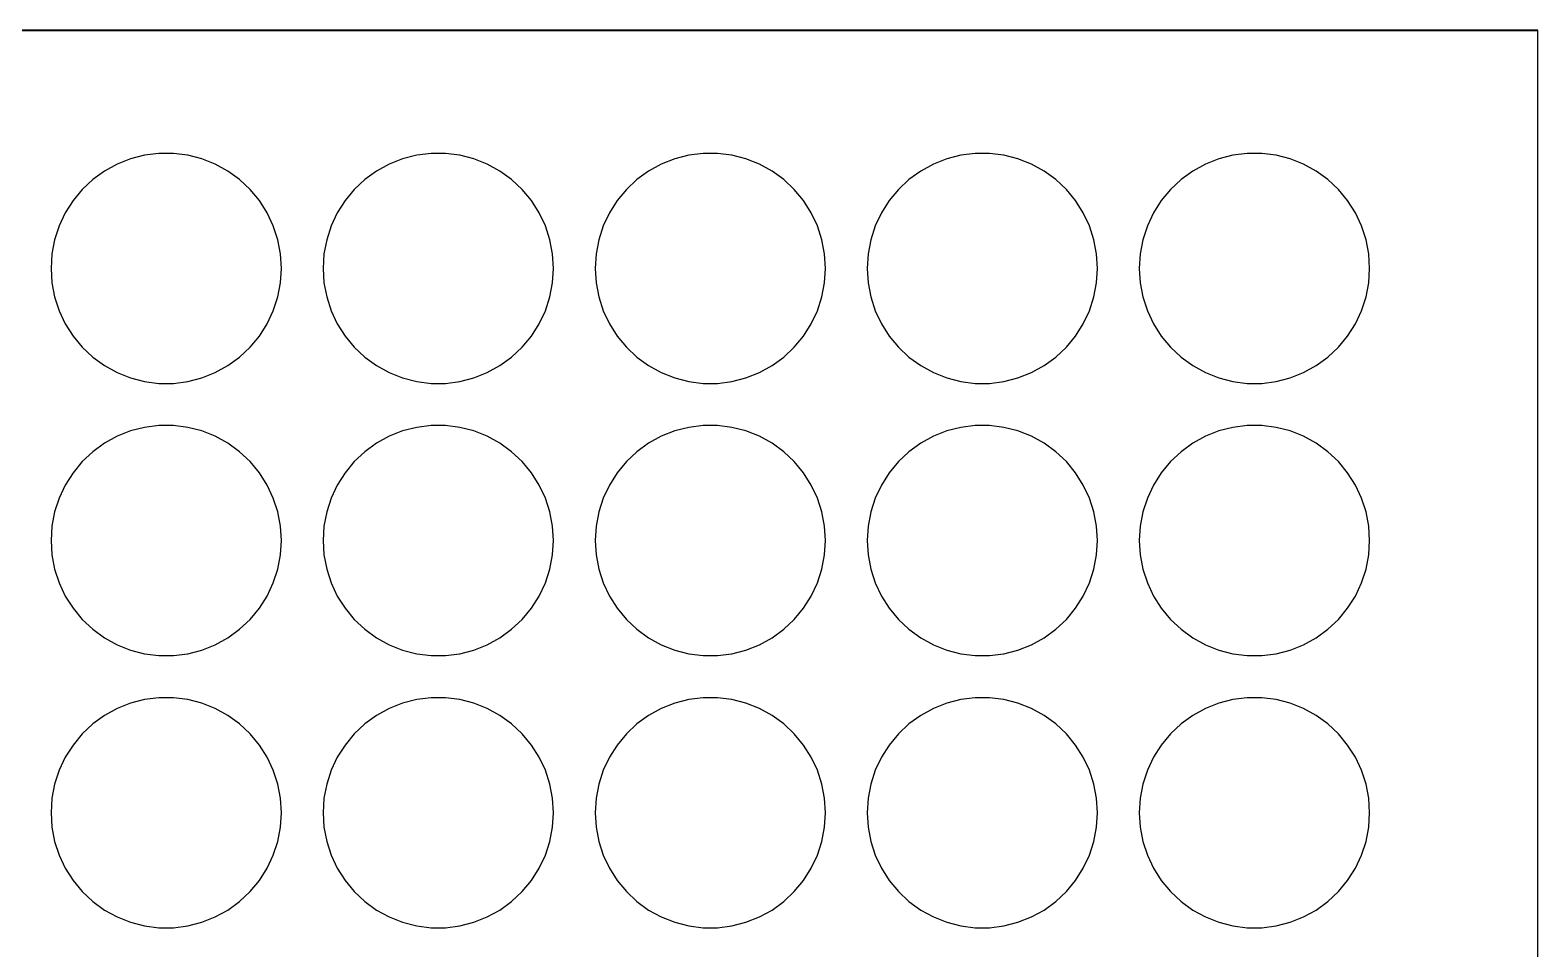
# Model space of a CAD drawing. Header units: metres. Extents: x -302 to 302, y -202 to 202.
# Drawn here: x -30 to 302.5, y 0 to 202.5 of the extents above; entities that cross this region are included whole.
import ezdxf

# ---------------------------------------------------------------- set-up
doc = ezdxf.new("R2010")
doc.units = ezdxf.units.M

msp = doc.modelspace()

# ---------------------------------------------------------------- linework, layer by layer
for p, q in [((302.5, 202.5), (-302.5, 202.5)), ((-302.45, 202.45), (302.45, 202.45)), ((302.45, 202.45), (302.45, -202.45)), ((302.5, -202.5), (302.5, 202.5)), ((-10.8148, 172.983), (-13.61, 171.446)), ((-7.84903, 174.157), (-10.8148, 172.983)), ((-4.75948, 174.95), (-7.84903, 174.157)), ((-1.59488, 175.35), (-4.75948, 174.95)), ((1.59488, 175.35), (-1.59488, 175.35)), ((4.75948, 174.95), (1.59488, 175.35)), ((7.84903, 174.157), (4.75948, 174.95)), ((10.8148, 172.983), (7.84903, 174.157)), ((13.61, 171.446), (10.8148, 172.983)), ((49.1852, 172.983), (46.39, 171.446)), ((52.151, 174.157), (49.1852, 172.983)), ((55.2405, 174.95), (52.151, 174.157)), ((58.4051, 175.35), (55.2405, 174.95)), ((61.5949, 175.35), (58.4051, 175.35)), ((64.7595, 174.95), (61.5949, 175.35)), ((67.849, 174.157), (64.7595, 174.95)), ((70.8148, 172.983), (67.849, 174.157)), ((73.61, 171.446), (70.8148, 172.983)), ((109.185, 172.983), (106.39, 171.446)), ((112.151, 174.157), (109.185, 172.983)), ((115.241, 174.95), (112.151, 174.157)), ((118.405, 175.35), (115.241, 174.95)), ((121.595, 175.35), (118.405, 175.35)), ((124.759, 174.95), (121.595, 175.35)), ((127.849, 174.157), (124.759, 174.95)), ((130.815, 172.983), (127.849, 174.157)), ((133.61, 171.446), (130.815, 172.983)), ((169.185, 172.983), (166.39, 171.446)), ((172.151, 174.157), (169.185, 172.983)), ((175.241, 174.95), (172.151, 174.157)), ((178.405, 175.35), (175.241, 174.95)), ((181.595, 175.35), (178.405, 175.35)), ((184.759, 174.95), (181.595, 175.35)), ((187.849, 174.157), (184.759, 174.95)), ((190.815, 172.983), (187.849, 174.157)), ((193.61, 171.446), (190.815, 172.983)), ((229.185, 172.983), (226.39, 171.446)), ((232.151, 174.157), (229.185, 172.983)), ((235.241, 174.95), (232.151, 174.157)), ((238.405, 175.35), (235.241, 174.95)), ((241.595, 175.35), (238.405, 175.35)), ((244.759, 174.95), (241.595, 175.35)), ((247.849, 174.157), (244.759, 174.95)), ((250.815, 172.983), (247.849, 174.157)), ((253.61, 171.446), (250.815, 172.983)), ((-13.61, 171.446), (-16.1906, 169.571)), ((16.1906, 169.571), (13.61, 171.446)), ((46.39, 171.446), (43.8094, 169.571)), ((76.1906, 169.571), (73.61, 171.446)), ((106.39, 171.446), (103.809, 169.571)), ((136.191, 169.571), (133.61, 171.446)), ((166.39, 171.446), (163.809, 169.571)), ((196.191, 169.571), (193.61, 171.446)), ((226.39, 171.446), (223.809, 169.571)), ((256.191, 169.571), (253.61, 171.446)), ((-18.5158, 167.387), (-20.549, 164.93)), ((-16.1906, 169.571), (-18.5158, 167.387)), ((18.5158, 167.387), (16.1906, 169.571)), ((20.549, 164.93), (18.5158, 167.387)), ((41.4842, 167.387), (39.451, 164.93)), ((43.8094, 169.571), (41.4842, 167.387)), ((78.5158, 167.387), (76.1906, 169.571)), ((80.549, 164.93), (78.5158, 167.387)), ((101.484, 167.387), (99.451, 164.93)), ((103.809, 169.571), (101.484, 167.387)), ((138.516, 167.387), (136.191, 169.571)), ((140.549, 164.93), (138.516, 167.387)), ((161.484, 167.387), (159.451, 164.93)), ((163.809, 169.571), (161.484, 167.387)), ((198.516, 167.387), (196.191, 169.571)), ((200.549, 164.93), (198.516, 167.387)), ((221.484, 167.387), (219.451, 164.93)), ((223.809, 169.571), (221.484, 167.387)), ((258.516, 167.387), (256.191, 169.571)), ((260.549, 164.93), (258.516, 167.387)), ((-20.549, 164.93), (-22.2582, 162.237)), ((22.2582, 162.237), (20.549, 164.93)), ((39.451, 164.93), (37.7418, 162.237)), ((82.2582, 162.237), (80.549, 164.93)), ((99.451, 164.93), (97.7418, 162.237)), ((142.258, 162.237), (140.549, 164.93)), ((159.451, 164.93), (157.742, 162.237)), ((202.258, 162.237), (200.549, 164.93)), ((219.451, 164.93), (217.742, 162.237)), ((262.258, 162.237), (260.549, 164.93)), ((-22.2582, 162.237), (-23.6163, 159.35)), ((23.6163, 159.35), (22.2582, 162.237)), ((37.7418, 162.237), (36.3837, 159.35)), ((83.6163, 159.35), (82.2582, 162.237)), ((97.7418, 162.237), (96.3837, 159.35)), ((143.616, 159.35), (142.258, 162.237)), ((157.742, 162.237), (156.384, 159.35)), ((203.616, 159.35), (202.258, 162.237)), ((217.742, 162.237), (216.384, 159.35)), ((263.616, 159.35), (262.258, 162.237)), ((-24.602, 156.317), (-25.1997, 153.183)), ((-23.6163, 159.35), (-24.602, 156.317)), ((24.602, 156.317), (23.6163, 159.35)), ((25.1997, 153.183), (24.602, 156.317)), ((35.398, 156.317), (34.8003, 153.183)), ((36.3837, 159.35), (35.398, 156.317)), ((84.602, 156.317), (83.6163, 159.35)), ((85.1997, 153.183), (84.602, 156.317)), ((95.398, 156.317), (94.8003, 153.183)), ((96.3837, 159.35), (95.398, 156.317)), ((144.602, 156.317), (143.616, 159.35)), ((145.2, 153.183), (144.602, 156.317)), ((155.398, 156.317), (154.8, 153.183)), ((156.384, 159.35), (155.398, 156.317)), ((204.602, 156.317), (203.616, 159.35)), ((205.2, 153.183), (204.602, 156.317)), ((215.398, 156.317), (214.8, 153.183)), ((216.384, 159.35), (215.398, 156.317)), ((264.602, 156.317), (263.616, 159.35)), ((265.2, 153.183), (264.602, 156.317)), ((-25.1997, 153.183), (-25.4, 150)), ((25.4, 150), (25.1997, 153.183)), ((34.8003, 153.183), (34.6, 150)), ((85.4, 150), (85.1997, 153.183)), ((94.8003, 153.183), (94.6, 150)), ((145.4, 150), (145.2, 153.183)), ((154.8, 153.183), (154.6, 150)), ((205.4, 150), (205.2, 153.183)), ((214.8, 153.183), (214.6, 150)), ((265.4, 150), (265.2, 153.183)), ((-25.4, 150), (-25.1997, 146.817)), ((25.1997, 146.817), (25.4, 150)), ((34.6, 150), (34.8003, 146.817)), ((85.1997, 146.817), (85.4, 150)), ((94.6, 150), (94.8003, 146.817)), ((145.2, 146.817), (145.4, 150)), ((154.6, 150), (154.8, 146.817)), ((205.2, 146.817), (205.4, 150)), ((214.6, 150), (214.8, 146.817)), ((265.2, 146.817), (265.4, 150)), ((-25.1997, 146.817), (-24.602, 143.683)), ((24.602, 143.683), (25.1997, 146.817)), ((34.8003, 146.817), (35.398, 143.683)), ((84.602, 143.683), (85.1997, 146.817)), ((94.8003, 146.817), (95.398, 143.683)), ((144.602, 143.683), (145.2, 146.817)), ((154.8, 146.817), (155.398, 143.683)), ((204.602, 143.683), (205.2, 146.817)), ((214.8, 146.817), (215.398, 143.683)), ((264.602, 143.683), (265.2, 146.817)), ((-24.602, 143.683), (-23.6163, 140.65)), ((23.6163, 140.65), (24.602, 143.683)), ((35.398, 143.683), (36.3837, 140.65)), ((83.6163, 140.65), (84.602, 143.683)), ((95.398, 143.683), (96.3837, 140.65)), ((143.616, 140.65), (144.602, 143.683)), ((155.398, 143.683), (156.384, 140.65)), ((203.616, 140.65), (204.602, 143.683)), ((215.398, 143.683), (216.384, 140.65)), ((263.616, 140.65), (264.602, 143.683)), ((-23.6163, 140.65), (-22.2582, 137.763)), ((22.2582, 137.763), (23.6163, 140.65)), ((36.3837, 140.65), (37.7418, 137.763)), ((82.2582, 137.763), (83.6163, 140.65)), ((96.3837, 140.65), (97.7418, 137.763)), ((142.258, 137.763), (143.616, 140.65)), ((156.384, 140.65), (157.742, 137.763)), ((202.258, 137.763), (203.616, 140.65)), ((216.384, 140.65), (217.742, 137.763)), ((262.258, 137.763), (263.616, 140.65)), ((-22.2582, 137.763), (-20.549, 135.07)), ((20.549, 135.07), (22.2582, 137.763)), ((37.7418, 137.763), (39.451, 135.07)), ((80.549, 135.07), (82.2582, 137.763)), ((97.7418, 137.763), (99.451, 135.07)), ((140.549, 135.07), (142.258, 137.763)), ((157.742, 137.763), (159.451, 135.07)), ((200.549, 135.07), (202.258, 137.763)), ((217.742, 137.763), (219.451, 135.07)), ((260.549, 135.07), (262.258, 137.763)), ((-20.549, 135.07), (-18.5158, 132.613)), ((18.5158, 132.613), (20.549, 135.07)), ((39.451, 135.07), (41.4842, 132.613)), ((78.5158, 132.613), (80.549, 135.07)), ((99.451, 135.07), (101.484, 132.613)), ((138.516, 132.613), (140.549, 135.07)), ((159.451, 135.07), (161.484, 132.613)), ((198.516, 132.613), (200.549, 135.07)), ((219.451, 135.07), (221.484, 132.613)), ((258.516, 132.613), (260.549, 135.07)), ((-18.5158, 132.613), (-16.1906, 130.429)), ((-16.1906, 130.429), (-13.61, 128.554)), ((13.61, 128.554), (16.1906, 130.429)), ((16.1906, 130.429), (18.5158, 132.613)), ((41.4842, 132.613), (43.8094, 130.429)), ((43.8094, 130.429), (46.39, 128.554)), ((73.61, 128.554), (76.1906, 130.429)), ((76.1906, 130.429), (78.5158, 132.613)), ((101.484, 132.613), (103.809, 130.429)), ((103.809, 130.429), (106.39, 128.554)), ((133.61, 128.554), (136.191, 130.429)), ((136.191, 130.429), (138.516, 132.613)), ((161.484, 132.613), (163.809, 130.429)), ((163.809, 130.429), (166.39, 128.554)), ((193.61, 128.554), (196.191, 130.429)), ((196.191, 130.429), (198.516, 132.613)), ((221.484, 132.613), (223.809, 130.429)), ((223.809, 130.429), (226.39, 128.554)), ((253.61, 128.554), (256.191, 130.429)), ((256.191, 130.429), (258.516, 132.613)), ((-13.61, 128.554), (-10.8148, 127.017)), ((-10.8148, 127.017), (-7.84903, 125.843)), ((7.84903, 125.843), (10.8148, 127.017)), ((10.8148, 127.017), (13.61, 128.554)), ((46.39, 128.554), (49.1852, 127.017)), ((49.1852, 127.017), (52.151, 125.843)), ((67.849, 125.843), (70.8148, 127.017)), ((70.8148, 127.017), (73.61, 128.554)), ((106.39, 128.554), (109.185, 127.017)), ((109.185, 127.017), (112.151, 125.843)), ((127.849, 125.843), (130.815, 127.017)), ((130.815, 127.017), (133.61, 128.554)), ((166.39, 128.554), (169.185, 127.017)), ((169.185, 127.017), (172.151, 125.843)), ((187.849, 125.843), (190.815, 127.017)), ((190.815, 127.017), (193.61, 128.554)), ((226.39, 128.554), (229.185, 127.017)), ((229.185, 127.017), (232.151, 125.843)), ((247.849, 125.843), (250.815, 127.017)), ((250.815, 127.017), (253.61, 128.554)), ((-7.84903, 125.843), (-4.75948, 125.05)), ((-4.75948, 125.05), (-1.59488, 124.65)), ((-1.59488, 124.65), (1.59488, 124.65)), ((1.59488, 124.65), (4.75948, 125.05)), ((4.75948, 125.05), (7.84903, 125.843)), ((52.151, 125.843), (55.2405, 125.05)), ((55.2405, 125.05), (58.4051, 124.65)), ((58.4051, 124.65), (61.5949, 124.65)), ((61.5949, 124.65), (64.7595, 125.05)), ((64.7595, 125.05), (67.849, 125.843)), ((112.151, 125.843), (115.241, 125.05)), ((115.241, 125.05), (118.405, 124.65)), ((118.405, 124.65), (121.595, 124.65)), ((121.595, 124.65), (124.759, 125.05)), ((124.759, 125.05), (127.849, 125.843)), ((172.151, 125.843), (175.241, 125.05)), ((175.241, 125.05), (178.405, 124.65)), ((178.405, 124.65), (181.595, 124.65)), ((181.595, 124.65), (184.759, 125.05)), ((184.759, 125.05), (187.849, 125.843)), ((232.151, 125.843), (235.241, 125.05)), ((235.241, 125.05), (238.405, 124.65)), ((238.405, 124.65), (241.595, 124.65)), ((241.595, 124.65), (244.759, 125.05)), ((244.759, 125.05), (247.849, 125.843)), ((-7.84903, 114.157), (-10.8148, 112.983)), ((-4.75948, 114.95), (-7.84903, 114.157)), ((-1.59488, 115.35), (-4.75948, 114.95)), ((1.59488, 115.35), (-1.59488, 115.35)), ((4.75948, 114.95), (1.59488, 115.35)), ((7.84903, 114.157), (4.75948, 114.95)), ((10.8148, 112.983), (7.84903, 114.157)), ((52.151, 114.157), (49.1852, 112.983)), ((55.2405, 114.95), (52.151, 114.157)), ((58.4051, 115.35), (55.2405, 114.95)), ((61.5949, 115.35), (58.4051, 115.35)), ((64.7595, 114.95), (61.5949, 115.35)), ((67.849, 114.157), (64.7595, 114.95)), ((70.8148, 112.983), (67.849, 114.157)), ((112.151, 114.157), (109.185, 112.983)), ((115.241, 114.95), (112.151, 114.157)), ((118.405, 115.35), (115.241, 114.95)), ((121.595, 115.35), (118.405, 115.35)), ((124.759, 114.95), (121.595, 115.35)), ((127.849, 114.157), (124.759, 114.95)), ((130.815, 112.983), (127.849, 114.157)), ((172.151, 114.157), (169.185, 112.983)), ((175.241, 114.95), (172.151, 114.157)), ((178.405, 115.35), (175.241, 114.95)), ((181.595, 115.35), (178.405, 115.35)), ((184.759, 114.95), (181.595, 115.35)), ((187.849, 114.157), (184.759, 114.95)), ((190.815, 112.983), (187.849, 114.157)), ((232.151, 114.157), (229.185, 112.983)), ((235.241, 114.95), (232.151, 114.157)), ((238.405, 115.35), (235.241, 114.95)), ((241.595, 115.35), (238.405, 115.35)), ((244.759, 114.95), (241.595, 115.35)), ((247.849, 114.157), (244.759, 114.95)), ((250.815, 112.983), (247.849, 114.157)), ((-13.61, 111.446), (-16.1906, 109.571)), ((-10.8148, 112.983), (-13.61, 111.446)), ((13.61, 111.446), (10.8148, 112.983)), ((16.1906, 109.571), (13.61, 111.446)), ((46.39, 111.446), (43.8094, 109.571)), ((49.1852, 112.983), (46.39, 111.446)), ((73.61, 111.446), (70.8148, 112.983)), ((76.1906, 109.571), (73.61, 111.446)), ((106.39, 111.446), (103.809, 109.571)), ((109.185, 112.983), (106.39, 111.446)), ((133.61, 111.446), (130.815, 112.983)), ((136.191, 109.571), (133.61, 111.446)), ((166.39, 111.446), (163.809, 109.571)), ((169.185, 112.983), (166.39, 111.446)), ((193.61, 111.446), (190.815, 112.983)), ((196.191, 109.571), (193.61, 111.446)), ((226.39, 111.446), (223.809, 109.571)), ((229.185, 112.983), (226.39, 111.446)), ((253.61, 111.446), (250.815, 112.983)), ((256.191, 109.571), (253.61, 111.446)), ((-18.5158, 107.387), (-20.549, 104.93)), ((-16.1906, 109.571), (-18.5158, 107.387)), ((18.5158, 107.387), (16.1906, 109.571)), ((20.549, 104.93), (18.5158, 107.387)), ((41.4842, 107.387), (39.451, 104.93)), ((43.8094, 109.571), (41.4842, 107.387)), ((78.5158, 107.387), (76.1906, 109.571)), ((80.549, 104.93), (78.5158, 107.387)), ((101.484, 107.387), (99.451, 104.93)), ((103.809, 109.571), (101.484, 107.387)), ((138.516, 107.387), (136.191, 109.571)), ((140.549, 104.93), (138.516, 107.387)), ((161.484, 107.387), (159.451, 104.93)), ((163.809, 109.571), (161.484, 107.387)), ((198.516, 107.387), (196.191, 109.571)), ((200.549, 104.93), (198.516, 107.387)), ((221.484, 107.387), (219.451, 104.93)), ((223.809, 109.571), (221.484, 107.387)), ((258.516, 107.387), (256.191, 109.571)), ((260.549, 104.93), (258.516, 107.387)), ((-20.549, 104.93), (-22.2582, 102.237)), ((22.2582, 102.237), (20.549, 104.93)), ((39.451, 104.93), (37.7418, 102.237)), ((82.2582, 102.237), (80.549, 104.93)), ((99.451, 104.93), (97.7418, 102.237)), ((142.258, 102.237), (140.549, 104.93)), ((159.451, 104.93), (157.742, 102.237)), ((202.258, 102.237), (200.549, 104.93)), ((219.451, 104.93), (217.742, 102.237)), ((262.258, 102.237), (260.549, 104.93)), ((-22.2582, 102.237), (-23.6163, 99.3504)), ((23.6163, 99.3504), (22.2582, 102.237)), ((37.7418, 102.237), (36.3837, 99.3504)), ((83.6163, 99.3504), (82.2582, 102.237)), ((97.7418, 102.237), (96.3837, 99.3504)), ((143.616, 99.3504), (142.258, 102.237)), ((157.742, 102.237), (156.384, 99.3504)), ((203.616, 99.3504), (202.258, 102.237)), ((217.742, 102.237), (216.384, 99.3504)), ((263.616, 99.3504), (262.258, 102.237)), ((-23.6163, 99.3504), (-24.602, 96.3167)), ((24.602, 96.3167), (23.6163, 99.3504)), ((36.3837, 99.3504), (35.398, 96.3167)), ((84.602, 96.3167), (83.6163, 99.3504)), ((96.3837, 99.3504), (95.398, 96.3167)), ((144.602, 96.3167), (143.616, 99.3504)), ((156.384, 99.3504), (155.398, 96.3167)), ((204.602, 96.3167), (203.616, 99.3504)), ((216.384, 99.3504), (215.398, 96.3167)), ((264.602, 96.3167), (263.616, 99.3504)), ((-25.1997, 93.1835), (-25.4, 90)), ((-24.602, 96.3167), (-25.1997, 93.1835)), ((25.1997, 93.1835), (24.602, 96.3167)), ((25.4, 90), (25.1997, 93.1835)), ((34.8003, 93.1835), (34.6, 90)), ((35.398, 96.3167), (34.8003, 93.1835)), ((85.1997, 93.1835), (84.602, 96.3167)), ((85.4, 90), (85.1997, 93.1835)), ((94.8003, 93.1835), (94.6, 90)), ((95.398, 96.3167), (94.8003, 93.1835)), ((145.2, 93.1835), (144.602, 96.3167)), ((145.4, 90), (145.2, 93.1835)), ((154.8, 93.1835), (154.6, 90)), ((155.398, 96.3167), (154.8, 93.1835)), ((205.2, 93.1835), (204.602, 96.3167)), ((205.4, 90), (205.2, 93.1835)), ((214.8, 93.1835), (214.6, 90)), ((215.398, 96.3167), (214.8, 93.1835)), ((265.2, 93.1835), (264.602, 96.3167)), ((265.4, 90), (265.2, 93.1835)), ((-25.4, 90), (-25.1997, 86.8165)), ((25.1997, 86.8165), (25.4, 90)), ((34.6, 90), (34.8003, 86.8165)), ((85.1997, 86.8165), (85.4, 90)), ((94.6, 90), (94.8003, 86.8165)), ((145.2, 86.8165), (145.4, 90)), ((154.6, 90), (154.8, 86.8165)), ((205.2, 86.8165), (205.4, 90)), ((214.6, 90), (214.8, 86.8165)), ((265.2, 86.8165), (265.4, 90)), ((-25.1997, 86.8165), (-24.602, 83.6833)), ((24.602, 83.6833), (25.1997, 86.8165)), ((34.8003, 86.8165), (35.398, 83.6833)), ((84.602, 83.6833), (85.1997, 86.8165)), ((94.8003, 86.8165), (95.398, 83.6833)), ((144.602, 83.6833), (145.2, 86.8165)), ((154.8, 86.8165), (155.398, 83.6833)), ((204.602, 83.6833), (205.2, 86.8165)), ((214.8, 86.8165), (215.398, 83.6833)), ((264.602, 83.6833), (265.2, 86.8165)), ((-24.602, 83.6833), (-23.6163, 80.6496)), ((23.6163, 80.6496), (24.602, 83.6833)), ((35.398, 83.6833), (36.3837, 80.6496)), ((83.6163, 80.6496), (84.602, 83.6833)), ((95.398, 83.6833), (96.3837, 80.6496)), ((143.616, 80.6496), (144.602, 83.6833)), ((155.398, 83.6833), (156.384, 80.6496)), ((203.616, 80.6496), (204.602, 83.6833)), ((215.398, 83.6833), (216.384, 80.6496)), ((263.616, 80.6496), (264.602, 83.6833)), ((-23.6163, 80.6496), (-22.2582, 77.7634)), ((22.2582, 77.7634), (23.6163, 80.6496)), ((36.3837, 80.6496), (37.7418, 77.7634)), ((82.2582, 77.7634), (83.6163, 80.6496)), ((96.3837, 80.6496), (97.7418, 77.7634)), ((142.258, 77.7634), (143.616, 80.6496)), ((156.384, 80.6496), (157.742, 77.7634)), ((202.258, 77.7634), (203.616, 80.6496)), ((216.384, 80.6496), (217.742, 77.7634)), ((262.258, 77.7634), (263.616, 80.6496)), ((-22.2582, 77.7634), (-20.549, 75.0703)), ((20.549, 75.0703), (22.2582, 77.7634)), ((37.7418, 77.7634), (39.451, 75.0703)), ((80.549, 75.0703), (82.2582, 77.7634)), ((97.7418, 77.7634), (99.451, 75.0703)), ((140.549, 75.0703), (142.258, 77.7634)), ((157.742, 77.7634), (159.451, 75.0703)), ((200.549, 75.0703), (202.258, 77.7634)), ((217.742, 77.7634), (219.451, 75.0703)), ((260.549, 75.0703), (262.258, 77.7634)), ((-20.549, 75.0703), (-18.5158, 72.6125)), ((18.5158, 72.6125), (20.549, 75.0703)), ((39.451, 75.0703), (41.4842, 72.6125)), ((78.5158, 72.6125), (80.549, 75.0703)), ((99.451, 75.0703), (101.484, 72.6125)), ((138.516, 72.6125), (140.549, 75.0703)), ((159.451, 75.0703), (161.484, 72.6125)), ((198.516, 72.6125), (200.549, 75.0703)), ((219.451, 75.0703), (221.484, 72.6125)), ((258.516, 72.6125), (260.549, 75.0703)), ((-18.5158, 72.6125), (-16.1906, 70.429)), ((-16.1906, 70.429), (-13.61, 68.5541)), ((13.61, 68.5541), (16.1906, 70.429)), ((16.1906, 70.429), (18.5158, 72.6125)), ((41.4842, 72.6125), (43.8094, 70.429)), ((43.8094, 70.429), (46.39, 68.5541)), ((73.61, 68.5541), (76.1906, 70.429)), ((76.1906, 70.429), (78.5158, 72.6125)), ((101.484, 72.6125), (103.809, 70.429)), ((103.809, 70.429), (106.39, 68.5541)), ((133.61, 68.5541), (136.191, 70.429)), ((136.191, 70.429), (138.516, 72.6125)), ((161.484, 72.6125), (163.809, 70.429)), ((163.809, 70.429), (166.39, 68.5541)), ((193.61, 68.5541), (196.191, 70.429)), ((196.191, 70.429), (198.516, 72.6125)), ((221.484, 72.6125), (223.809, 70.429)), ((223.809, 70.429), (226.39, 68.5541)), ((253.61, 68.5541), (256.191, 70.429)), ((256.191, 70.429), (258.516, 72.6125)), ((-13.61, 68.5541), (-10.8148, 67.0174)), ((-10.8148, 67.0174), (-7.84903, 65.8432)), ((7.84903, 65.8432), (10.8148, 67.0174)), ((10.8148, 67.0174), (13.61, 68.5541)), ((46.39, 68.5541), (49.1852, 67.0174)), ((49.1852, 67.0174), (52.151, 65.8432)), ((67.849, 65.8432), (70.8148, 67.0174)), ((70.8148, 67.0174), (73.61, 68.5541)), ((106.39, 68.5541), (109.185, 67.0174)), ((109.185, 67.0174), (112.151, 65.8432)), ((127.849, 65.8432), (130.815, 67.0174)), ((130.815, 67.0174), (133.61, 68.5541)), ((166.39, 68.5541), (169.185, 67.0174)), ((169.185, 67.0174), (172.151, 65.8432)), ((187.849, 65.8432), (190.815, 67.0174)), ((190.815, 67.0174), (193.61, 68.5541)), ((226.39, 68.5541), (229.185, 67.0174)), ((229.185, 67.0174), (232.151, 65.8432)), ((247.849, 65.8432), (250.815, 67.0174)), ((250.815, 67.0174), (253.61, 68.5541)), ((-7.84903, 65.8432), (-4.75948, 65.0499)), ((-4.75948, 65.0499), (-1.59488, 64.6501)), ((-1.59488, 64.6501), (1.59488, 64.6501)), ((1.59488, 64.6501), (4.75948, 65.0499)), ((4.75948, 65.0499), (7.84903, 65.8432)), ((52.151, 65.8432), (55.2405, 65.0499)), ((55.2405, 65.0499), (58.4051, 64.6501)), ((58.4051, 64.6501), (61.5949, 64.6501)), ((61.5949, 64.6501), (64.7595, 65.0499)), ((64.7595, 65.0499), (67.849, 65.8432)), ((112.151, 65.8432), (115.241, 65.0499)), ((115.241, 65.0499), (118.405, 64.6501)), ((118.405, 64.6501), (121.595, 64.6501)), ((121.595, 64.6501), (124.759, 65.0499)), ((124.759, 65.0499), (127.849, 65.8432)), ((172.151, 65.8432), (175.241, 65.0499)), ((175.241, 65.0499), (178.405, 64.6501)), ((178.405, 64.6501), (181.595, 64.6501)), ((181.595, 64.6501), (184.759, 65.0499)), ((184.759, 65.0499), (187.849, 65.8432)), ((232.151, 65.8432), (235.241, 65.0499)), ((235.241, 65.0499), (238.405, 64.6501)), ((238.405, 64.6501), (241.595, 64.6501)), ((241.595, 64.6501), (244.759, 65.0499)), ((244.759, 65.0499), (247.849, 65.8432)), ((-7.84903, 54.1568), (-10.8148, 52.9826)), ((-4.75948, 54.9501), (-7.84903, 54.1568)), ((-1.59488, 55.3499), (-4.75948, 54.9501)), ((1.59488, 55.3499), (-1.59488, 55.3499)), ((4.75948, 54.9501), (1.59488, 55.3499)), ((7.84903, 54.1568), (4.75948, 54.9501)), ((10.8148, 52.9826), (7.84903, 54.1568)), ((52.151, 54.1568), (49.1852, 52.9826)), ((55.2405, 54.9501), (52.151, 54.1568)), ((58.4051, 55.3499), (55.2405, 54.9501)), ((61.5949, 55.3499), (58.4051, 55.3499)), ((64.7595, 54.9501), (61.5949, 55.3499)), ((67.849, 54.1568), (64.7595, 54.9501)), ((70.8148, 52.9826), (67.849, 54.1568)), ((112.151, 54.1568), (109.185, 52.9826)), ((115.241, 54.9501), (112.151, 54.1568)), ((118.405, 55.3499), (115.241, 54.9501)), ((121.595, 55.3499), (118.405, 55.3499)), ((124.759, 54.9501), (121.595, 55.3499)), ((127.849, 54.1568), (124.759, 54.9501)), ((130.815, 52.9826), (127.849, 54.1568)), ((172.151, 54.1568), (169.185, 52.9826)), ((175.241, 54.9501), (172.151, 54.1568)), ((178.405, 55.3499), (175.241, 54.9501)), ((181.595, 55.3499), (178.405, 55.3499)), ((184.759, 54.9501), (181.595, 55.3499)), ((187.849, 54.1568), (184.759, 54.9501)), ((190.815, 52.9826), (187.849, 54.1568)), ((232.151, 54.1568), (229.185, 52.9826)), ((235.241, 54.9501), (232.151, 54.1568)), ((238.405, 55.3499), (235.241, 54.9501)), ((241.595, 55.3499), (238.405, 55.3499)), ((244.759, 54.9501), (241.595, 55.3499)), ((247.849, 54.1568), (244.759, 54.9501)), ((250.815, 52.9826), (247.849, 54.1568)), ((-13.61, 51.4459), (-16.1906, 49.571)), ((-10.8148, 52.9826), (-13.61, 51.4459)), ((13.61, 51.4459), (10.8148, 52.9826)), ((16.1906, 49.571), (13.61, 51.4459)), ((46.39, 51.4459), (43.8094, 49.571)), ((49.1852, 52.9826), (46.39, 51.4459)), ((73.61, 51.4459), (70.8148, 52.9826)), ((76.1906, 49.571), (73.61, 51.4459)), ((106.39, 51.4459), (103.809, 49.571)), ((109.185, 52.9826), (106.39, 51.4459)), ((133.61, 51.4459), (130.815, 52.9826)), ((136.191, 49.571), (133.61, 51.4459)), ((166.39, 51.4459), (163.809, 49.571)), ((169.185, 52.9826), (166.39, 51.4459)), ((193.61, 51.4459), (190.815, 52.9826)), ((196.191, 49.571), (193.61, 51.4459)), ((226.39, 51.4459), (223.809, 49.571)), ((229.185, 52.9826), (226.39, 51.4459)), ((253.61, 51.4459), (250.815, 52.9826)), ((256.191, 49.571), (253.61, 51.4459)), ((-18.5158, 47.3875), (-20.549, 44.9297)), ((-16.1906, 49.571), (-18.5158, 47.3875)), ((18.5158, 47.3875), (16.1906, 49.571)), ((20.549, 44.9297), (18.5158, 47.3875)), ((41.4842, 47.3875), (39.451, 44.9297)), ((43.8094, 49.571), (41.4842, 47.3875)), ((78.5158, 47.3875), (76.1906, 49.571)), ((80.549, 44.9297), (78.5158, 47.3875)), ((101.484, 47.3875), (99.451, 44.9297)), ((103.809, 49.571), (101.484, 47.3875)), ((138.516, 47.3875), (136.191, 49.571)), ((140.549, 44.9297), (138.516, 47.3875)), ((161.484, 47.3875), (159.451, 44.9297)), ((163.809, 49.571), (161.484, 47.3875)), ((198.516, 47.3875), (196.191, 49.571)), ((200.549, 44.9297), (198.516, 47.3875)), ((221.484, 47.3875), (219.451, 44.9297)), ((223.809, 49.571), (221.484, 47.3875)), ((258.516, 47.3875), (256.191, 49.571)), ((260.549, 44.9297), (258.516, 47.3875)), ((-20.549, 44.9297), (-22.2582, 42.2365)), ((22.2582, 42.2365), (20.549, 44.9297)), ((39.451, 44.9297), (37.7418, 42.2365)), ((82.2582, 42.2365), (80.549, 44.9297)), ((99.451, 44.9297), (97.7418, 42.2365)), ((142.258, 42.2365), (140.549, 44.9297)), ((159.451, 44.9297), (157.742, 42.2365)), ((202.258, 42.2365), (200.549, 44.9297)), ((219.451, 44.9297), (217.742, 42.2365)), ((262.258, 42.2365), (260.549, 44.9297)), ((-22.2582, 42.2365), (-23.6163, 39.3504)), ((23.6163, 39.3504), (22.2582, 42.2365)), ((37.7418, 42.2365), (36.3837, 39.3504)), ((83.6163, 39.3504), (82.2582, 42.2365)), ((97.7418, 42.2365), (96.3837, 39.3504)), ((143.616, 39.3504), (142.258, 42.2365)), ((157.742, 42.2365), (156.384, 39.3504)), ((203.616, 39.3504), (202.258, 42.2365)), ((217.742, 42.2365), (216.384, 39.3504)), ((263.616, 39.3504), (262.258, 42.2365)), ((-23.6163, 39.3504), (-24.602, 36.3167)), ((24.602, 36.3167), (23.6163, 39.3504)), ((36.3837, 39.3504), (35.398, 36.3167)), ((84.602, 36.3167), (83.6163, 39.3504)), ((96.3837, 39.3504), (95.398, 36.3167)), ((144.602, 36.3167), (143.616, 39.3504)), ((156.384, 39.3504), (155.398, 36.3167)), ((204.602, 36.3167), (203.616, 39.3504)), ((216.384, 39.3504), (215.398, 36.3167)), ((264.602, 36.3167), (263.616, 39.3504)), ((-24.602, 36.3167), (-25.1997, 33.1835)), ((25.1997, 33.1835), (24.602, 36.3167)), ((35.398, 36.3167), (34.8003, 33.1835)), ((85.1997, 33.1835), (84.602, 36.3167)), ((95.398, 36.3167), (94.8003, 33.1835)), ((145.2, 33.1835), (144.602, 36.3167)), ((155.398, 36.3167), (154.8, 33.1835)), ((205.2, 33.1835), (204.602, 36.3167)), ((215.398, 36.3167), (214.8, 33.1835)), ((265.2, 33.1835), (264.602, 36.3167)), ((-25.1997, 33.1835), (-25.4, 30)), ((-25.4, 30), (-25.1997, 26.8165)), ((25.4, 30), (25.1997, 33.1835)), ((25.1997, 26.8165), (25.4, 30)), ((34.8003, 33.1835), (34.6, 30)), ((34.6, 30), (34.8003, 26.8165)), ((85.4, 30), (85.1997, 33.1835)), ((85.1997, 26.8165), (85.4, 30)), ((94.8003, 33.1835), (94.6, 30)), ((94.6, 30), (94.8003, 26.8165)), ((145.4, 30), (145.2, 33.1835)), ((145.2, 26.8165), (145.4, 30)), ((154.8, 33.1835), (154.6, 30)), ((154.6, 30), (154.8, 26.8165)), ((205.4, 30), (205.2, 33.1835)), ((205.2, 26.8165), (205.4, 30)), ((214.8, 33.1835), (214.6, 30)), ((214.6, 30), (214.8, 26.8165)), ((265.4, 30), (265.2, 33.1835)), ((265.2, 26.8165), (265.4, 30)), ((-25.1997, 26.8165), (-24.602, 23.6833)), ((24.602, 23.6833), (25.1997, 26.8165)), ((34.8003, 26.8165), (35.398, 23.6833)), ((84.602, 23.6833), (85.1997, 26.8165)), ((94.8003, 26.8165), (95.398, 23.6833)), ((144.602, 23.6833), (145.2, 26.8165)), ((154.8, 26.8165), (155.398, 23.6833)), ((204.602, 23.6833), (205.2, 26.8165)), ((214.8, 26.8165), (215.398, 23.6833)), ((264.602, 23.6833), (265.2, 26.8165)), ((-24.602, 23.6833), (-23.6163, 20.6496)), ((23.6163, 20.6496), (24.602, 23.6833)), ((35.398, 23.6833), (36.3837, 20.6496)), ((83.6163, 20.6496), (84.602, 23.6833)), ((95.398, 23.6833), (96.3837, 20.6496)), ((143.616, 20.6496), (144.602, 23.6833)), ((155.398, 23.6833), (156.384, 20.6496)), ((203.616, 20.6496), (204.602, 23.6833)), ((215.398, 23.6833), (216.384, 20.6496)), ((263.616, 20.6496), (264.602, 23.6833)), ((-23.6163, 20.6496), (-22.2582, 17.7634)), ((22.2582, 17.7634), (23.6163, 20.6496)), ((36.3837, 20.6496), (37.7418, 17.7634)), ((82.2582, 17.7634), (83.6163, 20.6496)), ((96.3837, 20.6496), (97.7418, 17.7634)), ((142.258, 17.7634), (143.616, 20.6496)), ((156.384, 20.6496), (157.742, 17.7634)), ((202.258, 17.7634), (203.616, 20.6496)), ((216.384, 20.6496), (217.742, 17.7634)), ((262.258, 17.7634), (263.616, 20.6496)), ((-22.2582, 17.7634), (-20.549, 15.0703)), ((20.549, 15.0703), (22.2582, 17.7634)), ((37.7418, 17.7634), (39.451, 15.0703)), ((80.549, 15.0703), (82.2582, 17.7634)), ((97.7418, 17.7634), (99.451, 15.0703)), ((140.549, 15.0703), (142.258, 17.7634)), ((157.742, 17.7634), (159.451, 15.0703)), ((200.549, 15.0703), (202.258, 17.7634)), ((217.742, 17.7634), (219.451, 15.0703)), ((260.549, 15.0703), (262.258, 17.7634)), ((-20.549, 15.0703), (-18.5158, 12.6125)), ((18.5158, 12.6125), (20.549, 15.0703)), ((39.451, 15.0703), (41.4842, 12.6125)), ((78.5158, 12.6125), (80.549, 15.0703)), ((99.451, 15.0703), (101.484, 12.6125)), ((138.516, 12.6125), (140.549, 15.0703)), ((159.451, 15.0703), (161.484, 12.6125)), ((198.516, 12.6125), (200.549, 15.0703)), ((219.451, 15.0703), (221.484, 12.6125)), ((258.516, 12.6125), (260.549, 15.0703)), ((-18.5158, 12.6125), (-16.1906, 10.429)), ((-16.1906, 10.429), (-13.61, 8.55406)), ((13.61, 8.55406), (16.1906, 10.429)), ((16.1906, 10.429), (18.5158, 12.6125)), ((41.4842, 12.6125), (43.8094, 10.429)), ((43.8094, 10.429), (46.39, 8.55406)), ((73.61, 8.55406), (76.1906, 10.429)), ((76.1906, 10.429), (78.5158, 12.6125)), ((101.484, 12.6125), (103.809, 10.429)), ((103.809, 10.429), (106.39, 8.55406)), ((133.61, 8.55406), (136.191, 10.429)), ((136.191, 10.429), (138.516, 12.6125)), ((161.484, 12.6125), (163.809, 10.429)), ((163.809, 10.429), (166.39, 8.55406)), ((193.61, 8.55406), (196.191, 10.429)), ((196.191, 10.429), (198.516, 12.6125)), ((221.484, 12.6125), (223.809, 10.429)), ((223.809, 10.429), (226.39, 8.55406)), ((253.61, 8.55406), (256.191, 10.429)), ((256.191, 10.429), (258.516, 12.6125)), ((-13.61, 8.55406), (-10.8148, 7.01738)), ((-10.8148, 7.01738), (-7.84903, 5.84315)), ((7.84903, 5.84315), (10.8148, 7.01738)), ((10.8148, 7.01738), (13.61, 8.55406)), ((46.39, 8.55406), (49.1852, 7.01738)), ((49.1852, 7.01738), (52.151, 5.84315)), ((67.849, 5.84315), (70.8148, 7.01738)), ((70.8148, 7.01738), (73.61, 8.55406)), ((106.39, 8.55406), (109.185, 7.01738)), ((109.185, 7.01738), (112.151, 5.84315)), ((127.849, 5.84315), (130.815, 7.01738)), ((130.815, 7.01738), (133.61, 8.55406)), ((166.39, 8.55406), (169.185, 7.01738)), ((169.185, 7.01738), (172.151, 5.84315)), ((187.849, 5.84315), (190.815, 7.01738)), ((190.815, 7.01738), (193.61, 8.55406)), ((226.39, 8.55406), (229.185, 7.01738)), ((229.185, 7.01738), (232.151, 5.84315)), ((247.849, 5.84315), (250.815, 7.01738)), ((250.815, 7.01738), (253.61, 8.55406)), ((-7.84903, 5.84315), (-4.75948, 5.0499)), ((-4.75948, 5.0499), (-1.59488, 4.65012)), ((-1.59488, 4.65012), (1.59488, 4.65012)), ((1.59488, 4.65012), (4.75948, 5.0499)), ((4.75948, 5.0499), (7.84903, 5.84315)), ((52.151, 5.84315), (55.2405, 5.0499)), ((55.2405, 5.0499), (58.4051, 4.65012)), ((58.4051, 4.65012), (61.5949, 4.65012)), ((61.5949, 4.65012), (64.7595, 5.0499)), ((64.7595, 5.0499), (67.849, 5.84315)), ((112.151, 5.84315), (115.241, 5.0499)), ((115.241, 5.0499), (118.405, 4.65012)), ((118.405, 4.65012), (121.595, 4.65012)), ((121.595, 4.65012), (124.759, 5.0499)), ((124.759, 5.0499), (127.849, 5.84315)), ((172.151, 5.84315), (175.241, 5.0499)), ((175.241, 5.0499), (178.405, 4.65012)), ((178.405, 4.65012), (181.595, 4.65012)), ((181.595, 4.65012), (184.759, 5.0499)), ((184.759, 5.0499), (187.849, 5.84315)), ((232.151, 5.84315), (235.241, 5.0499)), ((235.241, 5.0499), (238.405, 4.65012)), ((238.405, 4.65012), (241.595, 4.65012)), ((241.595, 4.65012), (244.759, 5.0499)), ((244.759, 5.0499), (247.849, 5.84315))]:
    msp.add_line(p, q)

doc.saveas('drawing.dxf')
